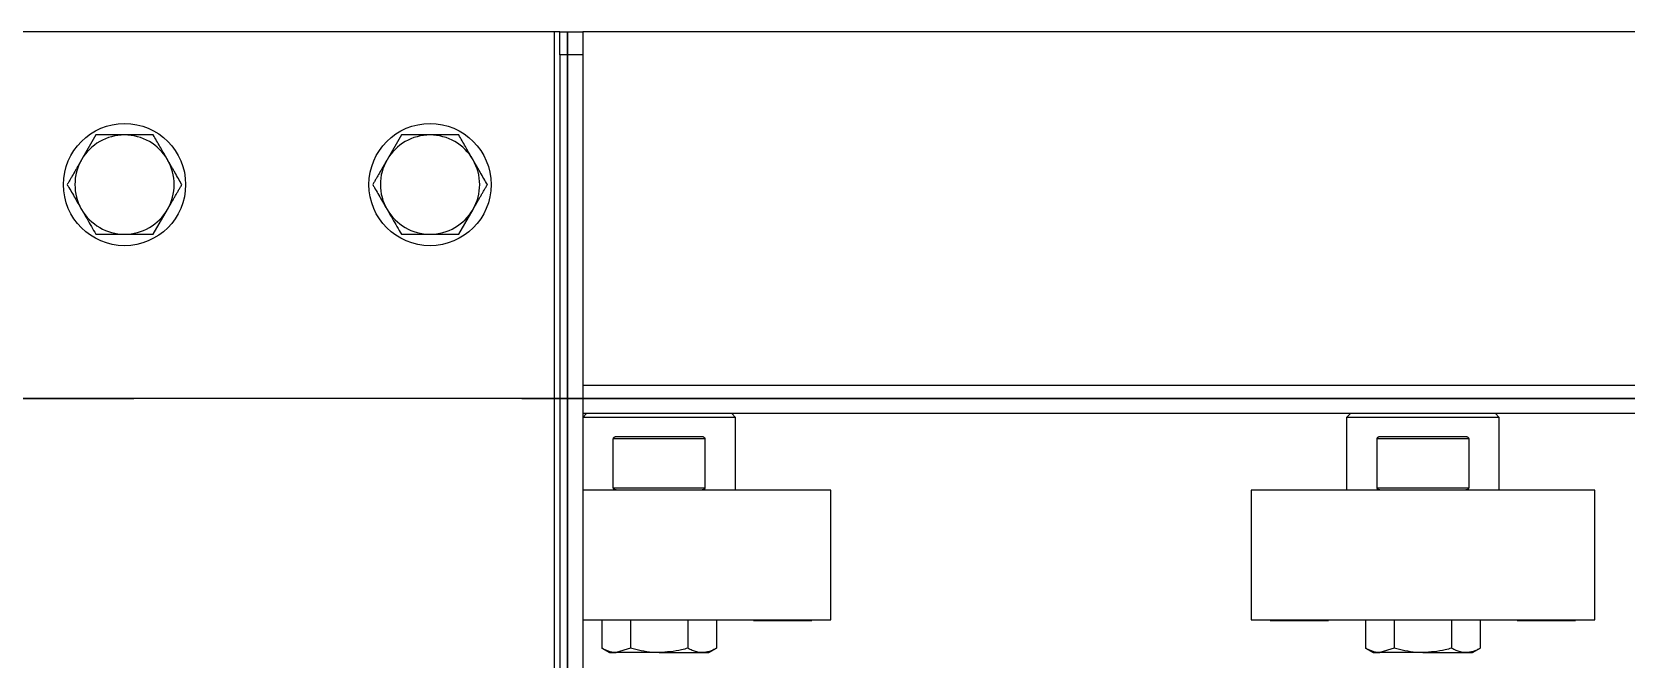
# Model space of a CAD drawing. Header units: millimetres. Extents: x 15 to 415, y 5 to 292.
# Drawn here: x 315.3 to 325.74, y 123.48 to 127.59 of the extents above; entities that cross this region are included whole.
import ezdxf

# ---------------------------------------------------------------- set-up
doc = ezdxf.new("R2010")
doc.units = ezdxf.units.MM
doc.linetypes.add('CENTERX2', pattern=[20.32, 12.7, -2.54, 2.54, -2.54])

msp = doc.modelspace()

# ---------------------------------------------------------------- linework, layer by layer
at = {"color": 7, "linetype": 'Continuous', "lineweight": 25}
for p, q in [((318.72054, 127.58944), (315.0942, 127.58944)), ((318.72054, 127.58944), (318.72054, 118.08944)), ((318.75737, 127.58944), (318.72054, 127.58944)), ((318.75737, 127.58944), (318.90737, 127.58944)), ((318.75737, 127.43944), (318.75737, 127.58944)), ((318.90737, 127.58944), (318.90737, 127.43944)), ((354.90737, 127.58944), (318.90737, 127.58944)), ((318.90737, 127.43944), (318.75737, 127.43944)), ((318.75737, 127.43944), (318.75737, 118.23944)), ((318.90737, 127.43944), (318.90737, 118.23944)), ((315.71973, 126.91444), (315.62591, 126.75194)), ((317.71973, 126.91444), (317.62591, 126.75194)), ((316.095, 126.26444), (316.18882, 126.42694)), ((318.095, 126.26444), (318.18882, 126.42694)), ((318.93237, 125.08944), (318.90737, 125.06444)), ((354.90737, 125.08944), (318.90737, 125.08944)), ((319.40737, 125.06444), (318.90737, 125.06444)), ((319.90737, 125.06444), (319.40737, 125.06444)), ((319.90737, 125.06444), (319.88237, 125.08944)), ((319.90737, 124.58944), (319.90737, 125.06444)), ((323.93237, 125.08944), (323.90737, 125.06444)), ((323.90737, 125.06444), (323.90737, 124.58944)), ((324.40737, 125.06444), (323.90737, 125.06444)), ((324.90737, 125.06444), (324.40737, 125.06444)), ((324.90737, 125.06444), (324.88237, 125.08944)), ((324.90737, 124.58944), (324.90737, 125.06444)), ((319.12848, 124.93944), (319.68625, 124.93944)), ((324.12848, 124.93944), (324.68625, 124.93944)), ((319.10737, 124.60444), (319.10737, 124.92444)), ((319.70737, 124.92444), (319.10737, 124.92444)), ((319.70737, 124.92444), (319.70737, 124.60444)), ((324.10737, 124.60444), (324.10737, 124.92444)), ((324.70737, 124.92444), (324.10737, 124.92444)), ((324.70737, 124.92444), (324.70737, 124.60444)), ((319.6002, 124.58944), (318.90737, 124.58944)), ((319.10737, 124.60444), (319.70737, 124.60444)), ((320.53237, 124.58944), (319.6002, 124.58944)), ((320.53237, 123.73944), (320.53237, 124.58944)), ((323.28237, 124.58944), (323.28237, 123.73944)), ((324.6002, 124.58944), (323.28237, 124.58944)), ((324.10737, 124.60444), (324.70737, 124.60444)), ((325.53237, 124.58944), (324.6002, 124.58944)), ((325.53237, 123.73944), (325.53237, 124.58944)), ((318.90737, 123.73944), (319.6002, 123.73944)), ((319.03209, 123.73944), (319.03209, 123.55347)), ((319.21973, 123.73944), (319.21973, 123.55347)), ((319.595, 123.73944), (319.595, 123.55347)), ((319.6002, 123.73944), (320.53237, 123.73944)), ((319.78264, 123.73944), (319.78264, 123.55347)), ((320.02761, 123.73444), (320.02761, 123.73944)), ((320.03, 123.73444), (320.03, 123.73944)), ((320.03, 123.73444), (320.06065, 123.73444)), ((320.06065, 123.73944), (320.06065, 123.73444)), ((320.06065, 123.73444), (320.07382, 123.73444)), ((320.07382, 123.73444), (320.07382, 123.73944)), ((320.08413, 123.73444), (320.08413, 123.73944)), ((320.08992, 123.73444), (320.08992, 123.73944)), ((320.08992, 123.73444), (320.10156, 123.73444)), ((320.10156, 123.73444), (320.10156, 123.73944)), ((320.10156, 123.73444), (320.11635, 123.73444)), ((320.11635, 123.73444), (320.11635, 123.73944)), ((320.11635, 123.73444), (320.128, 123.73444)), ((320.128, 123.73944), (320.128, 123.73444)), ((320.128, 123.73444), (320.14168, 123.73444)), ((320.14587, 123.73444), (320.14587, 123.73944)), ((320.14587, 123.73444), (320.16031, 123.73444)), ((320.16031, 123.73444), (320.16031, 123.73944)), ((320.17571, 123.73444), (320.17571, 123.73944)), ((320.17571, 123.73444), (320.18465, 123.73444)), ((320.18465, 123.73444), (320.18465, 123.73944)), ((320.18465, 123.73444), (320.19327, 123.73444)), ((320.19327, 123.73444), (320.19327, 123.73944)), ((320.19327, 123.73444), (320.20222, 123.73444)), ((320.20222, 123.73444), (320.20222, 123.73944)), ((320.20222, 123.73444), (320.21086, 123.73444)), ((320.21086, 123.73444), (320.21086, 123.73944)), ((320.21086, 123.73444), (320.21978, 123.73444)), ((320.21978, 123.73444), (320.21978, 123.73944)), ((320.21978, 123.73444), (320.22927, 123.73444)), ((320.22927, 123.73444), (320.22927, 123.73944)), ((320.22927, 123.73444), (320.23689, 123.73444)), ((320.23689, 123.73444), (320.23689, 123.73944)), ((320.23689, 123.73444), (320.24032, 123.73444)), ((320.24032, 123.73444), (320.24032, 123.73944)), ((320.24032, 123.73444), (320.24628, 123.73444)), ((320.25788, 123.73444), (320.26282, 123.73444)), ((320.26174, 123.73444), (320.26174, 123.73944)), ((320.28058, 123.73444), (320.28658, 123.73444)), ((320.28898, 123.73944), (320.28898, 123.73444)), ((320.28908, 123.73444), (320.28908, 123.73944)), ((320.28908, 123.73444), (320.32815, 123.73444)), ((320.32815, 123.73444), (320.32815, 123.73944)), ((320.33893, 123.73944), (320.33893, 123.73444)), ((320.33893, 123.73444), (320.36562, 123.73444)), ((320.36562, 123.73444), (320.36562, 123.73944)), ((320.36687, 123.73444), (320.37695, 123.73444)), ((320.37695, 123.73444), (320.37695, 123.73944)), ((320.37695, 123.73444), (320.38741, 123.73444)), ((320.38741, 123.73444), (320.38741, 123.73944)), ((320.39057, 123.73444), (320.39502, 123.73444)), ((320.39502, 123.73944), (320.39502, 123.73444)), ((320.3978, 123.73444), (320.3978, 123.73944)), ((320.39803, 123.73444), (320.4, 123.73444)), ((320.4, 123.73944), (320.4, 123.73444)), ((320.4021, 123.73444), (320.4021, 123.73944)), ((320.40302, 123.73444), (320.40716, 123.73444)), ((320.40716, 123.73944), (320.40716, 123.73444)), ((323.28237, 123.73944), (324.6002, 123.73944)), ((323.40758, 123.73944), (323.40758, 123.73444)), ((323.40801, 123.73444), (323.40801, 123.73944)), ((323.40801, 123.73444), (323.40872, 123.73444)), ((323.40918, 123.73944), (323.40918, 123.73444)), ((323.4107, 123.73444), (323.4107, 123.73944)), ((323.41693, 123.73444), (323.43462, 123.73444)), ((323.44106, 123.73444), (323.442, 123.73444)), ((323.442, 123.73444), (323.442, 123.73944)), ((323.442, 123.73444), (323.45236, 123.73444)), ((323.45236, 123.73444), (323.45236, 123.73944)), ((323.45236, 123.73444), (323.47266, 123.73444)), ((323.47266, 123.73444), (323.47266, 123.73944)), ((323.47266, 123.73444), (323.48851, 123.73444)), ((323.48857, 123.73444), (323.48857, 123.73944)), ((323.48857, 123.73444), (323.48974, 123.73444)), ((323.48974, 123.73944), (323.48974, 123.73444)), ((323.48974, 123.73444), (323.49985, 123.73444)), ((323.49985, 123.73444), (323.49985, 123.73944)), ((323.51868, 123.73444), (323.51868, 123.73944)), ((323.51868, 123.73444), (323.52386, 123.73444)), ((323.52386, 123.73444), (323.52386, 123.73944)), ((323.52386, 123.73444), (323.53686, 123.73444)), ((323.53891, 123.73444), (323.53891, 123.73944)), ((323.53891, 123.73444), (323.54579, 123.73444)), ((323.54579, 123.73444), (323.54579, 123.73944)), ((323.54579, 123.73444), (323.54771, 123.73444)), ((323.55975, 123.73444), (323.55975, 123.73944)), ((323.55975, 123.73444), (323.56661, 123.73444)), ((323.56661, 123.73444), (323.56661, 123.73944)), ((323.58043, 123.73444), (323.58043, 123.73944)), ((323.58043, 123.73444), (323.58302, 123.73444)), ((323.58343, 123.73444), (323.58343, 123.73944)), ((323.58343, 123.73444), (323.60729, 123.73444)), ((323.60729, 123.73444), (323.60729, 123.73944)), ((323.60936, 123.73944), (323.60936, 123.73444)), ((323.62928, 123.73444), (323.62928, 123.73944)), ((323.63209, 123.73444), (323.63209, 123.73944)), ((323.63209, 123.73444), (323.63473, 123.73444)), ((323.64054, 123.73444), (323.64054, 123.73944)), ((323.64054, 123.73444), (323.65669, 123.73444)), ((323.65669, 123.73444), (323.65669, 123.73944)), ((323.67848, 123.73444), (323.67848, 123.73944)), ((323.68132, 123.73444), (323.68132, 123.73944)), ((323.68132, 123.73444), (323.68276, 123.73444)), ((323.68276, 123.73444), (323.68276, 123.73944)), ((323.68276, 123.73444), (323.69587, 123.73444)), ((323.69587, 123.73444), (323.69587, 123.73944)), ((323.69587, 123.73444), (323.71271, 123.73444)), ((323.71271, 123.73444), (323.71271, 123.73944)), ((323.71271, 123.73444), (323.72573, 123.73444)), ((323.72573, 123.73444), (323.72573, 123.73944)), ((323.72573, 123.73444), (323.78292, 123.73444)), ((323.78292, 123.73444), (323.78292, 123.73944)), ((323.78533, 123.73444), (323.78533, 123.73944)), ((324.03209, 123.73944), (324.03209, 123.55347)), ((324.21973, 123.73944), (324.21973, 123.55347)), ((324.595, 123.73944), (324.595, 123.55347)), ((324.6002, 123.73944), (325.53237, 123.73944)), ((324.78264, 123.73944), (324.78264, 123.55347)), ((325.02761, 123.73444), (325.02761, 123.73944)), ((325.03, 123.73444), (325.03, 123.73944)), ((325.03, 123.73444), (325.06065, 123.73444)), ((325.06065, 123.73944), (325.06065, 123.73444)), ((325.06065, 123.73444), (325.07382, 123.73444)), ((325.07382, 123.73444), (325.07382, 123.73944)), ((325.08413, 123.73444), (325.08413, 123.73944)), ((325.08992, 123.73444), (325.08992, 123.73944)), ((325.08992, 123.73444), (325.10156, 123.73444)), ((325.10156, 123.73444), (325.10156, 123.73944)), ((325.10156, 123.73444), (325.11635, 123.73444)), ((325.11635, 123.73444), (325.11635, 123.73944)), ((325.11635, 123.73444), (325.128, 123.73444)), ((325.128, 123.73944), (325.128, 123.73444)), ((325.128, 123.73444), (325.14168, 123.73444)), ((325.14587, 123.73444), (325.14587, 123.73944)), ((325.14587, 123.73444), (325.16031, 123.73444)), ((325.16031, 123.73444), (325.16031, 123.73944)), ((325.17571, 123.73444), (325.17571, 123.73944)), ((325.17571, 123.73444), (325.18465, 123.73444)), ((325.18465, 123.73444), (325.18465, 123.73944)), ((325.18465, 123.73444), (325.19327, 123.73444)), ((325.19327, 123.73444), (325.19327, 123.73944)), ((325.19327, 123.73444), (325.20222, 123.73444)), ((325.20222, 123.73444), (325.20222, 123.73944)), ((325.20222, 123.73444), (325.21086, 123.73444)), ((325.21086, 123.73444), (325.21086, 123.73944)), ((325.21086, 123.73444), (325.21978, 123.73444)), ((325.21978, 123.73444), (325.21978, 123.73944)), ((325.21978, 123.73444), (325.22927, 123.73444)), ((325.22927, 123.73444), (325.22927, 123.73944)), ((325.22927, 123.73444), (325.23689, 123.73444)), ((325.23689, 123.73444), (325.23689, 123.73944)), ((325.23689, 123.73444), (325.24032, 123.73444)), ((325.24032, 123.73444), (325.24032, 123.73944)), ((325.24032, 123.73444), (325.24628, 123.73444)), ((325.25788, 123.73444), (325.26282, 123.73444)), ((325.26174, 123.73444), (325.26174, 123.73944)), ((325.28058, 123.73444), (325.28658, 123.73444)), ((325.28898, 123.73944), (325.28898, 123.73444)), ((325.28908, 123.73444), (325.28908, 123.73944)), ((325.28908, 123.73444), (325.32815, 123.73444)), ((325.32815, 123.73444), (325.32815, 123.73944)), ((325.33893, 123.73944), (325.33893, 123.73444)), ((325.33893, 123.73444), (325.36562, 123.73444)), ((325.36562, 123.73444), (325.36562, 123.73944)), ((325.36687, 123.73444), (325.37695, 123.73444)), ((325.37695, 123.73444), (325.37695, 123.73944)), ((325.37695, 123.73444), (325.38741, 123.73444)), ((325.38741, 123.73444), (325.38741, 123.73944)), ((325.39057, 123.73444), (325.39502, 123.73444)), ((325.39502, 123.73944), (325.39502, 123.73444)), ((325.3978, 123.73444), (325.3978, 123.73944)), ((325.39803, 123.73444), (325.4, 123.73444)), ((325.4, 123.73944), (325.4, 123.73444)), ((325.4021, 123.73444), (325.4021, 123.73944)), ((325.40302, 123.73444), (325.40716, 123.73444)), ((325.40716, 123.73944), (325.40716, 123.73444)), ((319.03209, 123.55347), (319.08237, 123.52444)), ((319.08237, 123.52444), (319.12591, 123.52444)), ((319.21973, 123.55347), (319.12591, 123.52444)), ((319.40737, 123.52444), (319.12591, 123.52444)), ((319.40737, 123.52444), (319.68882, 123.52444)), ((319.68882, 123.52444), (319.73237, 123.52444)), ((319.73237, 123.52444), (319.78264, 123.55347)), ((324.03209, 123.55347), (324.08237, 123.52444)), ((324.08237, 123.52444), (324.12591, 123.52444)), ((324.21973, 123.55347), (324.12591, 123.52444)), ((324.40737, 123.52444), (324.12591, 123.52444)), ((324.40737, 123.52444), (324.68882, 123.52444)), ((324.68882, 123.52444), (324.73237, 123.52444)), ((324.73237, 123.52444), (324.78264, 123.55347))]:
    msp.add_line(p, q, dxfattribs=at)
at = {"color": 7, "linetype": 'CENTERX2'}
for p, q in [((318.80837, 127.58944), (318.80837, 118.08944)), ((318.80837, 118.08944), (318.80837, 127.58944)), ((366.90737, 125.18844), (216.90737, 125.18844)), ((216.90737, 125.18844), (366.90737, 125.18844))]:
    msp.add_line(p, q, dxfattribs=at)
at = {"color": 8, "linetype": 'Continuous', "lineweight": 25}
msp.add_line((318.90737, 125.27627), (354.90737, 125.27627), dxfattribs=at)
at = {"color": 7, "linetype": 'Continuous', "lineweight": 25}
for centre in [(315.90737, 126.58944), (317.90737, 126.58944)]:
    msp.add_circle(centre, 0.4, dxfattribs=at)
for centre, start, end in [((315.90737, 126.58944), 90, 150), ((315.90737, 126.58944), 30, 90), ((317.90737, 126.58944), 90, 150), ((317.90737, 126.58944), 30, 90), ((315.90737, 126.58944), 150, 210), ((315.90737, 126.58944), 330, 30), ((317.90737, 126.58944), 150, 210), ((317.90737, 126.58944), 330, 30), ((315.90737, 126.58944), 210, 270), ((315.90737, 126.58944), 270, 330), ((317.90737, 126.58944), 210, 270), ((317.90737, 126.58944), 270, 330)]:
    msp.add_arc(centre, 0.325, start, end, dxfattribs=at)
for points, knots in [([(315.90737, 126.91444), (315.89201, 126.91444), (315.82851, 126.91444), (315.76664, 126.91444), (315.71973, 126.91444)], [0, 0, 0, 0, 0.24185142, 1, 1, 1, 1]), ([(316.095, 126.91444), (316.08133, 126.91444), (316.02022, 126.91444), (315.95669, 126.91444), (315.90737, 126.91444)], [0, 0, 0, 0, 0.22371328, 1, 1, 1, 1]), ([(316.18882, 126.75194), (316.1866, 126.7558), (316.16976, 126.78496), (316.13801, 126.83996), (316.10943, 126.88947), (316.095, 126.91444)], [0, 0, 0, 0, 0.07007691, 0.53077766, 1, 1, 1, 1]), ([(317.90737, 126.91444), (317.89201, 126.91444), (317.82851, 126.91444), (317.76664, 126.91444), (317.71973, 126.91444)], [0, 0, 0, 0, 0.24185142, 1, 1, 1, 1]), ([(318.095, 126.91444), (318.08133, 126.91444), (318.02022, 126.91444), (317.95669, 126.91444), (317.90737, 126.91444)], [0, 0, 0, 0, 0.22371328, 1, 1, 1, 1]), ([(318.18882, 126.75194), (318.1866, 126.7558), (318.16976, 126.78496), (318.13801, 126.83996), (318.10943, 126.88947), (318.095, 126.91444)], [0, 0, 0, 0, 0.07007691, 0.53077766, 1, 1, 1, 1]), ([(315.62591, 126.75194), (315.62368, 126.74809), (315.61782, 126.73793), (315.6083, 126.72145), (315.59738, 126.70252), (315.58277, 126.67723), (315.5682, 126.652), (315.55372, 126.6269), (315.54286, 126.6081), (315.53568, 126.59567), (315.53209, 126.58944)], [0, 0, 0, 0, 0.070036107, 0.184842993, 0.299816611, 0.41526294, 0.647866756, 0.765024679, 0.882473115, 1, 1, 1, 1]), ([(316.28264, 126.58944), (316.27507, 126.60257), (316.25988, 126.62888), (316.24051, 126.66242), (316.22481, 126.68961), (316.2129, 126.71025), (316.20088, 126.73105), (316.19285, 126.74498), (316.18882, 126.75194)], [0, 0, 0, 0, 0.2473449, 0.49601219, 0.62098533, 0.74684355, 0.87330953, 1, 1, 1, 1]), ([(317.62591, 126.75194), (317.62368, 126.74809), (317.61782, 126.73793), (317.6083, 126.72145), (317.59738, 126.70252), (317.58277, 126.67723), (317.5682, 126.652), (317.55372, 126.6269), (317.54286, 126.6081), (317.53568, 126.59567), (317.53209, 126.58944)], [0, 0, 0, 0, 0.070036107, 0.184842993, 0.299816611, 0.41526294, 0.647866756, 0.765024679, 0.882473115, 1, 1, 1, 1]), ([(318.28264, 126.58944), (318.27507, 126.60257), (318.25988, 126.62888), (318.24051, 126.66242), (318.22481, 126.68961), (318.2129, 126.71025), (318.20088, 126.73105), (318.19285, 126.74498), (318.18882, 126.75194)], [0, 0, 0, 0, 0.2473449, 0.49601219, 0.62098533, 0.74684355, 0.87330953, 1, 1, 1, 1]), ([(315.53209, 126.58944), (315.53587, 126.5829), (315.54721, 126.56325), (315.56644, 126.52995), (315.58994, 126.48924), (315.60985, 126.45475), (315.62189, 126.43391), (315.62591, 126.42694)], [0, 0, 0, 0, 0.123597525, 0.371247822, 0.621013548, 0.873301388, 1, 1, 1, 1]), ([(316.18882, 126.42694), (316.19105, 126.4308), (316.20057, 126.44728), (316.21374, 126.4701), (316.22829, 126.4953), (316.23921, 126.51422), (316.25013, 126.53313), (316.26102, 126.55198), (316.27187, 126.57078), (316.27905, 126.58322), (316.28264, 126.58944)], [0, 0, 0, 0, 0.07003681, 0.29977827, 0.41522575, 0.53148028, 0.64786324, 0.76502233, 0.88247194, 1, 1, 1, 1]), ([(317.53209, 126.58944), (317.53587, 126.5829), (317.54721, 126.56325), (317.56644, 126.52995), (317.58994, 126.48924), (317.60985, 126.45475), (317.62189, 126.43391), (317.62591, 126.42694)], [0, 0, 0, 0, 0.123597525, 0.371247822, 0.621013548, 0.873301388, 1, 1, 1, 1]), ([(318.18882, 126.42694), (318.19105, 126.4308), (318.20057, 126.44728), (318.21374, 126.4701), (318.22829, 126.4953), (318.23921, 126.51422), (318.25013, 126.53313), (318.26102, 126.55198), (318.27187, 126.57078), (318.27905, 126.58322), (318.28264, 126.58944)], [0, 0, 0, 0, 0.07003681, 0.29977827, 0.41522575, 0.53148028, 0.64786324, 0.76502233, 0.88247194, 1, 1, 1, 1]), ([(315.62591, 126.42694), (315.62813, 126.42309), (315.64009, 126.40239), (315.66174, 126.36488), (315.69089, 126.31438), (315.71001, 126.28128), (315.71973, 126.26444)], [0, 0, 0, 0, 0.07005137, 0.3766066, 0.68307341, 1, 1, 1, 1]), ([(317.62591, 126.42694), (317.62813, 126.42309), (317.64009, 126.40239), (317.66174, 126.36488), (317.69089, 126.31438), (317.71001, 126.28128), (317.71973, 126.26444)], [0, 0, 0, 0, 0.070051373, 0.376606602, 0.683073408, 1, 1, 1, 1]), ([(315.71973, 126.26444), (315.7429, 126.26444), (315.78945, 126.26444), (315.84489, 126.26444), (315.88435, 126.26444), (315.89969, 126.26444), (315.90737, 126.26444)], [0, 0, 0, 0, 0.37742408, 0.75834263, 0.87907343, 1, 1, 1, 1]), ([(315.90737, 126.26444), (315.95669, 126.26444), (316.02022, 126.26444), (316.08133, 126.26444), (316.095, 126.26444)], [0, 0, 0, 0, 0.77628672, 1, 1, 1, 1]), ([(317.71973, 126.26444), (317.7429, 126.26444), (317.78945, 126.26444), (317.84489, 126.26444), (317.88435, 126.26444), (317.89969, 126.26444), (317.90737, 126.26444)], [0, 0, 0, 0, 0.377424081, 0.758342626, 0.879073433, 1, 1, 1, 1]), ([(317.90737, 126.26444), (317.95669, 126.26444), (318.02022, 126.26444), (318.08133, 126.26444), (318.095, 126.26444)], [0, 0, 0, 0, 0.77628672, 1, 1, 1, 1]), ([(319.10737, 124.92444), (319.10749, 124.92566), (319.10772, 124.92809), (319.10966, 124.93174), (319.11251, 124.93466), (319.11605, 124.93684), (319.11979, 124.93831), (319.12396, 124.93927), (319.12697, 124.93938), (319.12848, 124.93944)], [0, 0, 0, 0, 0.11116437, 0.22155782, 0.39117964, 0.52732907, 0.66706995, 0.83215896, 1, 1, 1, 1]), ([(319.68625, 124.93944), (319.68832, 124.93933), (319.69254, 124.93911), (319.69812, 124.93725), (319.70209, 124.93473), (319.70451, 124.93227), (319.70611, 124.92991), (319.70718, 124.92721), (319.70731, 124.92526), (319.70737, 124.92444)], [0, 0, 0, 0, 0.229450284, 0.466684963, 0.643088592, 0.731025051, 0.821782574, 0.924949013, 1, 1, 1, 1]), ([(324.10737, 124.92444), (324.10749, 124.92566), (324.10772, 124.92809), (324.10966, 124.93174), (324.11251, 124.93466), (324.11605, 124.93684), (324.11979, 124.93831), (324.12396, 124.93927), (324.12697, 124.93938), (324.12848, 124.93944)], [0, 0, 0, 0, 0.11116437, 0.22155782, 0.39117964, 0.52732907, 0.66706995, 0.83215896, 1, 1, 1, 1]), ([(324.68625, 124.93944), (324.68832, 124.93933), (324.69254, 124.93911), (324.69812, 124.93725), (324.70209, 124.93473), (324.70451, 124.93227), (324.70611, 124.92991), (324.70718, 124.92721), (324.70731, 124.92526), (324.70737, 124.92444)], [0, 0, 0, 0, 0.229450284, 0.466684963, 0.643088592, 0.731025051, 0.821782574, 0.924949013, 1, 1, 1, 1]), ([(319.12848, 124.58944), (319.12641, 124.58956), (319.1222, 124.58978), (319.11662, 124.59164), (319.11264, 124.59416), (319.11022, 124.59662), (319.10862, 124.59898), (319.10755, 124.60168), (319.10742, 124.60362), (319.10737, 124.60444)], [0, 0, 0, 0, 0.22945028, 0.46668496, 0.64308859, 0.73102505, 0.82178257, 0.92494901, 1, 1, 1, 1]), ([(319.70737, 124.60444), (319.70725, 124.60323), (319.70701, 124.6008), (319.70508, 124.59714), (319.70222, 124.59423), (319.69868, 124.59205), (319.69494, 124.59058), (319.69077, 124.58962), (319.68776, 124.5895), (319.68625, 124.58944)], [0, 0, 0, 0, 0.111164368, 0.221557819, 0.391179643, 0.527329074, 0.667069947, 0.83215896, 1, 1, 1, 1]), ([(324.12848, 124.58944), (324.12641, 124.58956), (324.1222, 124.58978), (324.11662, 124.59164), (324.11264, 124.59416), (324.11022, 124.59662), (324.10862, 124.59898), (324.10755, 124.60168), (324.10742, 124.60362), (324.10737, 124.60444)], [0, 0, 0, 0, 0.22945028, 0.46668496, 0.64308859, 0.73102505, 0.82178257, 0.92494901, 1, 1, 1, 1]), ([(324.70737, 124.60444), (324.70725, 124.60323), (324.70701, 124.6008), (324.70508, 124.59714), (324.70222, 124.59423), (324.69868, 124.59205), (324.69494, 124.59058), (324.69077, 124.58962), (324.68776, 124.5895), (324.68625, 124.58944)], [0, 0, 0, 0, 0.111164368, 0.221557819, 0.391179643, 0.527329074, 0.667069947, 0.83215896, 1, 1, 1, 1]), ([(320.02509, 123.73444), (320.02501, 123.73444), (320.02473, 123.73444), (320.02586, 123.73444), (320.02714, 123.73444), (320.02761, 123.73444)], [0, 0, 0, 0, 0.21314141, 0.71661351, 1, 1, 1, 1]), ([(320.02761, 123.73444), (320.02779, 123.73444), (320.02814, 123.73444), (320.02891, 123.73444), (320.02956, 123.73444), (320.03, 123.73444)], [0, 0, 0, 0, 0.250459017, 0.50101274, 1, 1, 1, 1]), ([(320.0748, 123.73444), (320.075, 123.73444), (320.07667, 123.73444), (320.08, 123.73444), (320.08288, 123.73444), (320.08413, 123.73444)], [0, 0, 0, 0, 0.07067621, 0.59539733, 1, 1, 1, 1]), ([(320.08413, 123.73444), (320.08554, 123.73444), (320.08737, 123.73444), (320.08889, 123.73444), (320.08923, 123.73444)], [0, 0, 0, 0, 0.77627831, 1, 1, 1, 1]), ([(320.14289, 123.73444), (320.14293, 123.73444), (320.143, 123.73444), (320.14487, 123.73444), (320.14587, 123.73444)], [0, 0, 0, 0, 0.466699885, 1, 1, 1, 1]), ([(320.16031, 123.73444), (320.16244, 123.73444), (320.16558, 123.73444), (320.17176, 123.73444), (320.17686, 123.73444), (320.18006, 123.73444), (320.18175, 123.73444)], [0, 0, 0, 0, 0.40461672, 0.59534225, 0.78652504, 1, 1, 1, 1]), ([(320.24792, 123.73444), (320.24817, 123.73444), (320.24885, 123.73444), (320.25237, 123.73444), (320.25715, 123.73444), (320.26059, 123.73444), (320.26174, 123.73444)], [0, 0, 0, 0, 0.18044363, 0.4996936, 0.83322072, 1, 1, 1, 1]), ([(320.26174, 123.73444), (320.26246, 123.73444), (320.26389, 123.73444), (320.26612, 123.73444), (320.26842, 123.73444), (320.27059, 123.73444), (320.27259, 123.73444), (320.27442, 123.73444), (320.27622, 123.73444), (320.27796, 123.73444), (320.27962, 123.73444), (320.2812, 123.73444), (320.28271, 123.73444), (320.28408, 123.73444), (320.28533, 123.73444), (320.28643, 123.73444), (320.28739, 123.73444), (320.28826, 123.73444), (320.28873, 123.73444), (320.28898, 123.73444)], [0, 0, 0, 0, 0.06628878, 0.13299179, 0.20156237, 0.27110744, 0.32584751, 0.38101955, 0.43752861, 0.49442981, 0.54915481, 0.60422618, 0.6605867, 0.71743599, 0.77093777, 0.82491453, 0.88036704, 0.93627695, 1, 1, 1, 1]), ([(320.27098, 123.73444), (320.27096, 123.73444), (320.27089, 123.73444), (320.27096, 123.73444), (320.27108, 123.73444), (320.27136, 123.73444), (320.2717, 123.73444), (320.27202, 123.73444), (320.27213, 123.73444)], [0, 0, 0, 0, 0.097950912, 0.278751597, 0.460310447, 0.594781952, 0.864653314, 1, 1, 1, 1]), ([(320.32815, 123.73444), (320.32845, 123.73444), (320.32904, 123.73444), (320.32996, 123.73444), (320.33091, 123.73444), (320.33181, 123.73444), (320.33265, 123.73444), (320.33343, 123.73444), (320.3342, 123.73444), (320.33492, 123.73444), (320.33559, 123.73444), (320.33621, 123.73444), (320.33679, 123.73444), (320.33731, 123.73444), (320.33776, 123.73444), (320.33815, 123.73444), (320.33848, 123.73444), (320.33873, 123.73444), (320.33887, 123.73444), (320.33893, 123.73444)], [0, 0, 0, 0, 0.06907481, 0.13836498, 0.2094942, 0.28183557, 0.34134062, 0.40136976, 0.46289835, 0.52490516, 0.58072871, 0.63695146, 0.69455548, 0.75269614, 0.80456157, 0.85688766, 0.91058525, 0.96461916, 1, 1, 1, 1]), ([(320.38881, 123.73444), (320.38922, 123.73444), (320.39122, 123.73444), (320.39321, 123.73444), (320.39479, 123.73444)], [0, 0, 0, 0, 0.20878597, 1, 1, 1, 1]), ([(320.3978, 123.73444), (320.39757, 123.73444), (320.3971, 123.73444), (320.3964, 123.73444), (320.39571, 123.73444), (320.39525, 123.73444), (320.39502, 123.73444)], [0, 0, 0, 0, 0.2506984, 0.50128538, 0.7506427, 1, 1, 1, 1]), ([(320.4, 123.73444), (320.40018, 123.73444), (320.40053, 123.73444), (320.40121, 123.73444), (320.40174, 123.73444), (320.4021, 123.73444)], [0, 0, 0, 0, 0.25063043, 0.50121468, 1, 1, 1, 1]), ([(323.40758, 123.73444), (323.40762, 123.73444), (323.4077, 123.73444), (323.40782, 123.73444), (323.40794, 123.73444), (323.40801, 123.73444)], [0, 0, 0, 0, 0.25049932, 0.50093268, 1, 1, 1, 1]), ([(323.4107, 123.73444), (323.41403, 123.73444), (323.42068, 123.73444), (323.42943, 123.73444), (323.43486, 123.73444), (323.43697, 123.73444)], [0, 0, 0, 0, 0.37999062, 0.75962697, 1, 1, 1, 1]), ([(323.41264, 123.73444), (323.41346, 123.73444), (323.41512, 123.73444), (323.41691, 123.73444), (323.41787, 123.73444), (323.418, 123.73444)], [0, 0, 0, 0, 0.46382656, 0.92764991, 1, 1, 1, 1]), ([(323.44037, 123.73444), (323.44034, 123.73444), (323.44028, 123.73444), (323.44052, 123.73444), (323.44077, 123.73444), (323.44111, 123.73444), (323.44153, 123.73444), (323.44184, 123.73444), (323.442, 123.73444)], [0, 0, 0, 0, 0.27327484, 0.42109323, 0.56521825, 0.70965688, 0.85477745, 1, 1, 1, 1]), ([(323.48881, 123.73444), (323.48872, 123.73444), (323.48855, 123.73444), (323.48847, 123.73444), (323.48851, 123.73444), (323.48872, 123.73444), (323.48908, 123.73444), (323.48949, 123.73444), (323.48974, 123.73444)], [0, 0, 0, 0, 0.15219733, 0.30538071, 0.45997636, 0.61886819, 0.77897902, 1, 1, 1, 1]), ([(323.49985, 123.73444), (323.50085, 123.73444), (323.50278, 123.73444), (323.50797, 123.73444), (323.51191, 123.73444), (323.51398, 123.73444), (323.51416, 123.73444)], [0, 0, 0, 0, 0.34442477, 0.66995648, 0.97202136, 1, 1, 1, 1]), ([(323.51635, 123.73444), (323.51634, 123.73444), (323.51625, 123.73444), (323.51629, 123.73444), (323.51647, 123.73444), (323.51677, 123.73444), (323.51726, 123.73444), (323.51791, 123.73444), (323.51843, 123.73444), (323.51868, 123.73444)], [0, 0, 0, 0, 0.016530618, 0.216821485, 0.318289209, 0.486160508, 0.655229406, 0.827293322, 1, 1, 1, 1]), ([(323.53675, 123.73444), (323.5368, 123.73444), (323.5369, 123.73444), (323.53827, 123.73444), (323.53891, 123.73444)], [0, 0, 0, 0, 0.52656025, 1, 1, 1, 1]), ([(323.54579, 123.73444), (323.54665, 123.73444), (323.54839, 123.73444), (323.55166, 123.73444), (323.55435, 123.73444), (323.55546, 123.73444)], [0, 0, 0, 0, 0.36861676, 0.73972635, 1, 1, 1, 1]), ([(323.55692, 123.73444), (323.55692, 123.73444), (323.5569, 123.73444), (323.55835, 123.73444), (323.55957, 123.73444), (323.55975, 123.73444)], [0, 0, 0, 0, 0.158767813, 0.876070232, 1, 1, 1, 1]), ([(323.56661, 123.73444), (323.56805, 123.73444), (323.5705, 123.73444), (323.57579, 123.73444), (323.57899, 123.73444), (323.58043, 123.73444)], [0, 0, 0, 0, 0.43959189, 0.74804775, 1, 1, 1, 1]), ([(323.60729, 123.73444), (323.60745, 123.73444), (323.60776, 123.73444), (323.60842, 123.73444), (323.60898, 123.73444), (323.60936, 123.73444)], [0, 0, 0, 0, 0.25034864, 0.5007655, 1, 1, 1, 1]), ([(323.60936, 123.73444), (323.61103, 123.73444), (323.61384, 123.73444), (323.61913, 123.73444), (323.6243, 123.73444), (323.62754, 123.73444), (323.62928, 123.73444)], [0, 0, 0, 0, 0.31857247, 0.53405374, 0.75020241, 1, 1, 1, 1]), ([(323.62928, 123.73444), (323.62953, 123.73444), (323.63003, 123.73444), (323.63094, 123.73444), (323.63163, 123.73444), (323.63209, 123.73444)], [0, 0, 0, 0, 0.25082463, 0.50196507, 1, 1, 1, 1]), ([(323.636, 123.73444), (323.63606, 123.73444), (323.6362, 123.73444), (323.6382, 123.73444), (323.63995, 123.73444), (323.64054, 123.73444)], [0, 0, 0, 0, 0.29169999, 0.76254839, 1, 1, 1, 1]), ([(323.65669, 123.73444), (323.65831, 123.73444), (323.66101, 123.73444), (323.6662, 123.73444), (323.67138, 123.73444), (323.67552, 123.73444), (323.67784, 123.73444), (323.67848, 123.73444)], [0, 0, 0, 0, 0.29156218, 0.48449602, 0.67811868, 0.91155997, 1, 1, 1, 1]), ([(323.67848, 123.73444), (323.67872, 123.73444), (323.67921, 123.73444), (323.68017, 123.73444), (323.68086, 123.73444), (323.68132, 123.73444)], [0, 0, 0, 0, 0.25018906, 0.50040982, 1, 1, 1, 1]), ([(323.78292, 123.73444), (323.78313, 123.73444), (323.78357, 123.73444), (323.7844, 123.73444), (323.78496, 123.73444), (323.78533, 123.73444)], [0, 0, 0, 0, 0.25036926, 0.50078188, 1, 1, 1, 1]), ([(323.78533, 123.73444), (323.78714, 123.73444), (323.78952, 123.73444), (323.78962, 123.73444), (323.78964, 123.73444)], [0, 0, 0, 0, 0.75607246, 1, 1, 1, 1]), ([(325.02509, 123.73444), (325.02501, 123.73444), (325.02473, 123.73444), (325.02586, 123.73444), (325.02714, 123.73444), (325.02761, 123.73444)], [0, 0, 0, 0, 0.21314141, 0.71661351, 1, 1, 1, 1]), ([(325.02761, 123.73444), (325.02779, 123.73444), (325.02814, 123.73444), (325.02891, 123.73444), (325.02956, 123.73444), (325.03, 123.73444)], [0, 0, 0, 0, 0.250459017, 0.50101274, 1, 1, 1, 1]), ([(325.0748, 123.73444), (325.075, 123.73444), (325.07667, 123.73444), (325.08, 123.73444), (325.08288, 123.73444), (325.08413, 123.73444)], [0, 0, 0, 0, 0.07067621, 0.59539733, 1, 1, 1, 1]), ([(325.08413, 123.73444), (325.08554, 123.73444), (325.08737, 123.73444), (325.08889, 123.73444), (325.08923, 123.73444)], [0, 0, 0, 0, 0.77627831, 1, 1, 1, 1]), ([(325.14289, 123.73444), (325.14293, 123.73444), (325.143, 123.73444), (325.14487, 123.73444), (325.14587, 123.73444)], [0, 0, 0, 0, 0.466699885, 1, 1, 1, 1]), ([(325.16031, 123.73444), (325.16244, 123.73444), (325.16558, 123.73444), (325.17176, 123.73444), (325.17686, 123.73444), (325.18006, 123.73444), (325.18175, 123.73444)], [0, 0, 0, 0, 0.40461672, 0.59534225, 0.78652504, 1, 1, 1, 1]), ([(325.24792, 123.73444), (325.24817, 123.73444), (325.24885, 123.73444), (325.25237, 123.73444), (325.25715, 123.73444), (325.26059, 123.73444), (325.26174, 123.73444)], [0, 0, 0, 0, 0.18044363, 0.4996936, 0.83322072, 1, 1, 1, 1]), ([(325.26174, 123.73444), (325.26246, 123.73444), (325.26389, 123.73444), (325.26612, 123.73444), (325.26842, 123.73444), (325.27059, 123.73444), (325.27259, 123.73444), (325.27442, 123.73444), (325.27622, 123.73444), (325.27796, 123.73444), (325.27962, 123.73444), (325.2812, 123.73444), (325.28271, 123.73444), (325.28408, 123.73444), (325.28533, 123.73444), (325.28643, 123.73444), (325.28739, 123.73444), (325.28826, 123.73444), (325.28873, 123.73444), (325.28898, 123.73444)], [0, 0, 0, 0, 0.06628878, 0.13299179, 0.20156237, 0.27110744, 0.32584751, 0.38101955, 0.43752861, 0.49442981, 0.54915481, 0.60422618, 0.6605867, 0.71743599, 0.77093777, 0.82491453, 0.88036704, 0.93627695, 1, 1, 1, 1]), ([(325.27098, 123.73444), (325.27096, 123.73444), (325.27089, 123.73444), (325.27096, 123.73444), (325.27108, 123.73444), (325.27136, 123.73444), (325.2717, 123.73444), (325.27202, 123.73444), (325.27213, 123.73444)], [0, 0, 0, 0, 0.097950912, 0.278751597, 0.460310447, 0.594781952, 0.864653314, 1, 1, 1, 1]), ([(325.32815, 123.73444), (325.32845, 123.73444), (325.32904, 123.73444), (325.32996, 123.73444), (325.33091, 123.73444), (325.33181, 123.73444), (325.33265, 123.73444), (325.33343, 123.73444), (325.3342, 123.73444), (325.33492, 123.73444), (325.33559, 123.73444), (325.33621, 123.73444), (325.33679, 123.73444), (325.33731, 123.73444), (325.33776, 123.73444), (325.33815, 123.73444), (325.33848, 123.73444), (325.33873, 123.73444), (325.33887, 123.73444), (325.33893, 123.73444)], [0, 0, 0, 0, 0.06907481, 0.13836498, 0.2094942, 0.28183557, 0.34134062, 0.40136976, 0.46289835, 0.52490516, 0.58072871, 0.63695146, 0.69455548, 0.75269614, 0.80456157, 0.85688766, 0.91058525, 0.96461916, 1, 1, 1, 1]), ([(325.38881, 123.73444), (325.38922, 123.73444), (325.39122, 123.73444), (325.39321, 123.73444), (325.39479, 123.73444)], [0, 0, 0, 0, 0.20878597, 1, 1, 1, 1]), ([(325.3978, 123.73444), (325.39757, 123.73444), (325.3971, 123.73444), (325.3964, 123.73444), (325.39571, 123.73444), (325.39525, 123.73444), (325.39502, 123.73444)], [0, 0, 0, 0, 0.2506984, 0.50128538, 0.7506427, 1, 1, 1, 1]), ([(325.4, 123.73444), (325.40018, 123.73444), (325.40053, 123.73444), (325.40121, 123.73444), (325.40174, 123.73444), (325.4021, 123.73444)], [0, 0, 0, 0, 0.25063043, 0.50121468, 1, 1, 1, 1]), ([(319.12591, 123.52444), (319.12368, 123.52448), (319.11782, 123.52456), (319.1083, 123.52541), (319.09738, 123.52718), (319.08277, 123.53064), (319.0682, 123.53565), (319.05372, 123.54203), (319.04286, 123.54741), (319.03568, 123.55145), (319.03209, 123.55347)], [0, 0, 0, 0, 0.07003611, 0.18484299, 0.29981661, 0.41526294, 0.64786676, 0.76502468, 0.88247311, 1, 1, 1, 1]), ([(319.40737, 123.52444), (319.39201, 123.52479), (319.32851, 123.52624), (319.26664, 123.54173), (319.21973, 123.55347)], [0, 0, 0, 0, 0.241851417, 1, 1, 1, 1]), ([(319.595, 123.55347), (319.58133, 123.54965), (319.52022, 123.53255), (319.45669, 123.52799), (319.40737, 123.52444)], [0, 0, 0, 0, 0.22371328, 1, 1, 1, 1]), ([(319.68882, 123.52444), (319.6866, 123.52448), (319.67465, 123.52465), (319.65299, 123.52809), (319.62384, 123.53792), (319.60472, 123.54823), (319.595, 123.55347)], [0, 0, 0, 0, 0.07005137, 0.3766066, 0.68307341, 1, 1, 1, 1]), ([(319.78264, 123.55347), (319.77887, 123.55135), (319.76752, 123.54498), (319.74829, 123.5361), (319.72479, 123.52839), (319.70488, 123.52486), (319.69285, 123.52455), (319.68882, 123.52444)], [0, 0, 0, 0, 0.12359753, 0.37124782, 0.62101355, 0.87330139, 1, 1, 1, 1]), ([(324.12591, 123.52444), (324.12368, 123.52448), (324.11782, 123.52456), (324.1083, 123.52541), (324.09738, 123.52718), (324.08277, 123.53064), (324.0682, 123.53565), (324.05372, 123.54203), (324.04286, 123.54741), (324.03568, 123.55145), (324.03209, 123.55347)], [0, 0, 0, 0, 0.07003611, 0.18484299, 0.29981661, 0.41526294, 0.64786676, 0.76502468, 0.88247311, 1, 1, 1, 1]), ([(324.40737, 123.52444), (324.39201, 123.52479), (324.32851, 123.52624), (324.26664, 123.54173), (324.21973, 123.55347)], [0, 0, 0, 0, 0.241851417, 1, 1, 1, 1]), ([(324.595, 123.55347), (324.58133, 123.54965), (324.52022, 123.53255), (324.45669, 123.52799), (324.40737, 123.52444)], [0, 0, 0, 0, 0.22371328, 1, 1, 1, 1]), ([(324.68882, 123.52444), (324.6866, 123.52448), (324.67465, 123.52465), (324.65299, 123.52809), (324.62384, 123.53792), (324.60472, 123.54823), (324.595, 123.55347)], [0, 0, 0, 0, 0.07005137, 0.3766066, 0.68307341, 1, 1, 1, 1]), ([(324.78264, 123.55347), (324.77887, 123.55135), (324.76752, 123.54498), (324.74829, 123.5361), (324.72479, 123.52839), (324.70488, 123.52486), (324.69285, 123.52455), (324.68882, 123.52444)], [0, 0, 0, 0, 0.12359753, 0.37124782, 0.62101355, 0.87330139, 1, 1, 1, 1])]:
    msp.add_open_spline(points, degree=3, knots=knots, dxfattribs=at)

doc.saveas('drawing.dxf')
